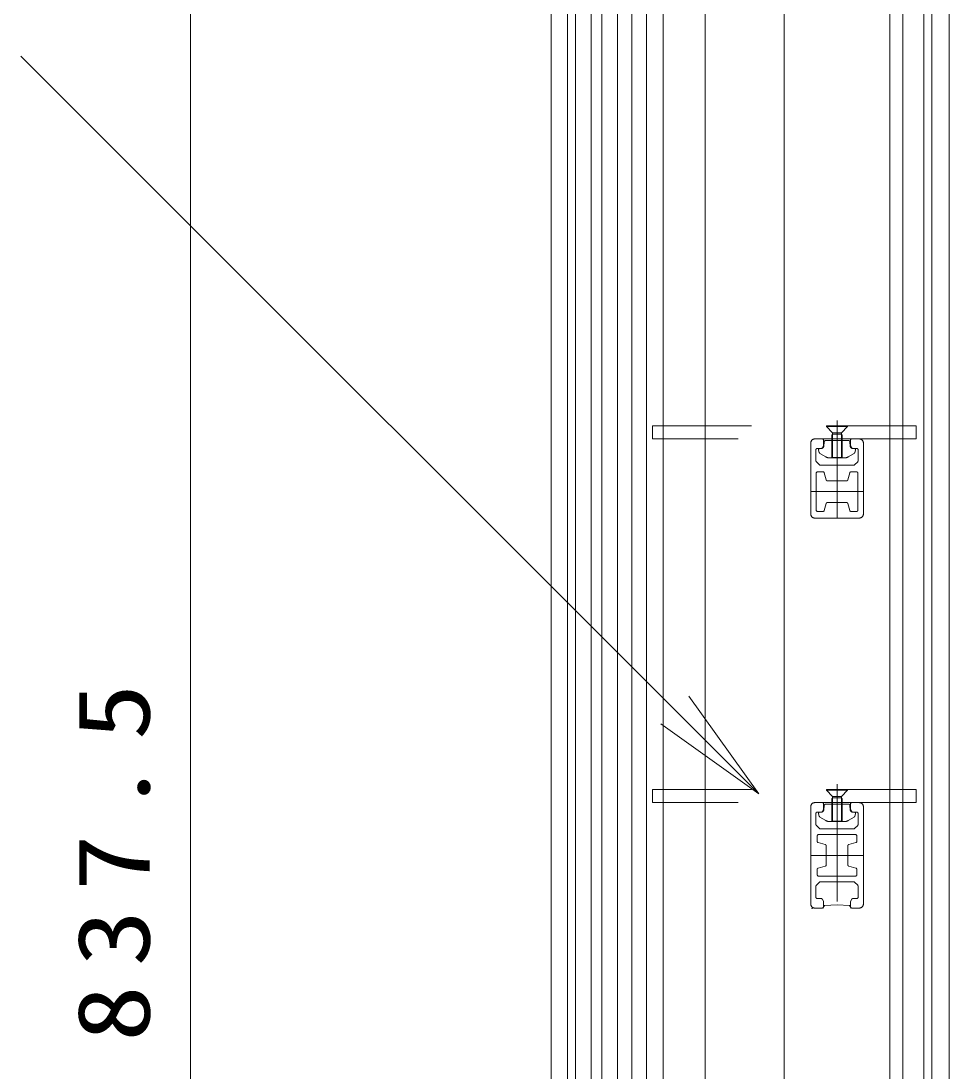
# Model space of a CAD drawing. Units: millimetres on the paper. Extents: x -365 to 0, y 0 to 257.
# Drawn here: x -49.87 to -26.4, y 135.21 to 161.77 of the extents above; entities that cross this region are included whole.
import ezdxf

# ---------------------------------------------------------------- set-up
doc = ezdxf.new("R2010")
doc.units = ezdxf.units.MM
doc.linetypes.add('USER1', pattern=[4.5, 2.5, -2])
doc.layers.add('1_15', color=7, linetype='Continuous', lineweight=13)
doc.styles.add('ＭＳ ゴシック', font='')
doc.styles.get('ＭＳ ゴシック').set_extended_font_data('MS Gothic')

# ---------------------------------------------------------------- blocks, each defined once
blk = doc.blocks.new('open_arrow')
at = {"color": 0, "linetype": 'Continuous', "lineweight": -2}
blk.add_lwpolyline([(7.5, 1.25), (0, 0), (7.5, -1.25)], dxfattribs=at)

msp = doc.modelspace()

# ---------------------------------------------------------------- linework, layer by layer
at = {"layer": '1_15'}
for p, q in [((-36.462, 113.867), (-36.462, 177.434)), ((-26.396, 112.067), (-26.396, 174.7)), ((-27.029, 114.7), (-27.029, 168.9)), ((-26.829, 114.7), (-26.829, 168.9)), ((-33.629, 114.171), (-33.629, 168.134)), ((-34.049, 115.067), (-34.049, 166.36)), ((-35.449, 115.547), (-35.449, 166.014)), ((-35.183, 115.547), (-35.183, 166.014)), ((-36.049, 165.3), (-36.049, 116.134)), ((-34.783, 116.217), (-34.783, 165.218)), ((-34.416, 116.134), (-34.416, 165.3)), ((-35.849, 165.169), (-35.849, 116.265))]:
    msp.add_line(p, q, dxfattribs=at)
at = {"layer": '1_15', "color": 70}
for p, q in [((-45.589, 116.134), (-45.589, 165.3)), ((-31.21, 142.223), (-49.873, 160.886))]:
    msp.add_line(p, q, dxfattribs=at)
at = {"layer": '1_15', "linetype": 'USER1'}
for p, q in [((-29.229, 150.6), (-29.229, 151.667)), ((-29.795, 151.2), (-29.602, 151.2)), ((-29.569, 151.167), (-29.569, 151.048)), ((-28.938, 151.16), (-29.52, 151.16)), ((-29.34, 151.321), (-29.34, 150.734)), ((-29.34, 151.321), (-29.118, 151.321)), ((-29.229, 150.654), (-29.229, 151.227)), ((-29.229, 149.2), (-29.229, 151.2)), ((-29.118, 151.321), (-29.118, 150.734)), ((-28.889, 151.048), (-28.889, 151.167)), ((-28.855, 151.2), (-28.662, 151.2)), ((-29.895, 149.3), (-29.895, 151.1)), ((-29.762, 150.927), (-29.762, 150.648)), ((-29.629, 150.96), (-29.729, 150.96)), ((-29.694, 150.919), (-29.678, 150.856)), ((-29.629, 150.96), (-29.662, 150.96)), ((-29.572, 151.033), (-29.6, 150.979)), ((-29.553, 151.13), (-29.563, 151.021)), ((-28.895, 151.021), (-28.904, 151.13)), ((-28.858, 150.979), (-28.885, 151.033)), ((-28.795, 150.96), (-28.829, 150.96)), ((-28.729, 150.96), (-28.828, 150.96)), ((-28.78, 150.856), (-28.763, 150.919)), ((-28.695, 150.648), (-28.695, 150.927)), ((-28.562, 151.1), (-28.562, 149.3)), ((-29.752, 150.624), (-29.672, 150.544)), ((-29.662, 150.836), (-29.509, 150.747)), ((-29.409, 150.72), (-29.049, 150.72)), ((-28.949, 150.747), (-28.796, 150.836)), ((-28.786, 150.544), (-28.705, 150.624)), ((-29.582, 150.367), (-29.722, 150.367)), ((-29.648, 150.534), (-28.809, 150.534)), ((-29.502, 150.165), (-29.55, 150.342)), ((-28.908, 150.342), (-28.956, 150.165)), ((-28.735, 150.367), (-28.876, 150.367)), ((-29.755, 150.334), (-29.755, 149.4)), ((-28.988, 150.14), (-29.47, 150.14)), ((-28.702, 149.4), (-28.702, 150.334)), ((-29.895, 149.867), (-28.562, 149.867)), ((-29.55, 149.392), (-29.502, 149.569)), ((-29.47, 149.594), (-28.988, 149.594)), ((-28.956, 149.569), (-28.908, 149.392)), ((-29.722, 149.367), (-29.582, 149.367)), ((-28.876, 149.367), (-28.735, 149.367)), ((-28.662, 149.2), (-29.795, 149.2)), ((-29.229, 141.4), (-29.229, 142.467)), ((-29.34, 142.121), (-29.34, 141.534)), ((-29.34, 142.121), (-29.118, 142.121)), ((-29.118, 142.121), (-29.118, 141.534)), ((-29.895, 139.434), (-29.895, 141.9)), ((-29.795, 142), (-29.602, 142)), ((-29.569, 141.967), (-29.569, 141.848)), ((-29.553, 141.93), (-29.563, 141.821)), ((-28.938, 141.96), (-29.52, 141.96)), ((-29.229, 141.454), (-29.229, 142.027)), ((-29.229, 142), (-29.229, 139.334)), ((-28.895, 141.821), (-28.904, 141.93)), ((-28.889, 141.848), (-28.889, 141.967)), ((-28.855, 142), (-28.662, 142)), ((-28.562, 141.9), (-28.562, 139.434)), ((-29.762, 141.727), (-29.762, 141.448)), ((-29.629, 141.76), (-29.729, 141.76)), ((-29.694, 141.718), (-29.678, 141.656)), ((-29.629, 141.76), (-29.662, 141.76)), ((-29.662, 141.636), (-29.509, 141.547)), ((-29.572, 141.833), (-29.6, 141.779)), ((-28.949, 141.547), (-28.796, 141.636)), ((-28.858, 141.779), (-28.885, 141.833)), ((-28.795, 141.76), (-28.829, 141.76)), ((-28.729, 141.76), (-28.828, 141.76)), ((-28.78, 141.656), (-28.763, 141.718)), ((-28.695, 141.448), (-28.695, 141.727)), ((-29.752, 141.424), (-29.672, 141.344)), ((-29.648, 141.334), (-28.809, 141.334)), ((-29.409, 141.52), (-29.049, 141.52)), ((-28.786, 141.344), (-28.705, 141.424)), ((-29.729, 141.02), (-29.729, 141.16)), ((-29.695, 141.194), (-28.762, 141.194)), ((-28.729, 141.16), (-28.729, 141.02)), ((-29.527, 140.94), (-29.704, 140.988)), ((-29.502, 140.426), (-29.502, 140.908)), ((-28.955, 140.908), (-28.955, 140.426)), ((-28.754, 140.988), (-28.931, 140.94)), ((-28.562, 140.667), (-29.895, 140.667)), ((-29.729, 140.174), (-29.729, 140.314)), ((-29.704, 140.346), (-29.527, 140.394)), ((-28.931, 140.394), (-28.754, 140.346)), ((-28.729, 140.314), (-28.729, 140.174)), ((-29.672, 139.991), (-29.752, 139.91)), ((-28.762, 140.14), (-29.695, 140.14)), ((-28.809, 140), (-29.648, 140)), ((-28.705, 139.91), (-28.786, 139.991)), ((-29.762, 139.887), (-29.762, 139.607)), ((-28.695, 139.607), (-28.695, 139.887)), ((-29.729, 139.574), (-29.629, 139.574)), ((-29.6, 139.555), (-29.572, 139.501)), ((-29.569, 139.486), (-29.569, 139.367)), ((-28.889, 139.367), (-28.889, 139.486)), ((-28.885, 139.501), (-28.858, 139.555)), ((-28.828, 139.574), (-28.729, 139.574)), ((-29.602, 139.334), (-29.795, 139.334)), ((-29.548, 139.4), (-29.586, 139.334)), ((-29.229, 139.417), (-29.548, 139.4)), ((-28.911, 139.4), (-29.229, 139.417)), ((-28.873, 139.334), (-28.911, 139.4)), ((-28.662, 139.334), (-28.855, 139.334))]:
    msp.add_line(p, q, dxfattribs=at)
at = {"layer": '1_15'}
for points in [[(-32.562, 167.734), (-27.562, 167.734), (-27.562, 108.667), (-32.562, 108.667)], [(-27.895, 167.734), (-27.562, 167.734), (-27.562, 108.667), (-27.895, 108.667)], [(-30.562, 165.067), (-27.895, 165.067), (-27.895, 108.859), (-30.562, 108.859)]]:
    msp.add_lwpolyline(points, close=True, dxfattribs=at)
at = {"layer": '1_15', "linetype": 'USER1'}
for points in [[(-33.895, 151.534), (-27.229, 151.534), (-27.229, 151.2), (-33.895, 151.2)], [(-29.495, 151.534), (-28.962, 151.534), (-28.962, 151.512), (-29.495, 151.512)], [(-29.495, 151.512), (-28.962, 151.512), (-29.118, 151.356), (-29.34, 151.356)], [(-29.358, 151.303), (-29.355, 151.303), (-29.352, 151.304), (-29.349, 151.305), (-29.346, 151.307), (-29.344, 151.309), (-29.342, 151.312), (-29.341, 151.315), (-29.34, 151.318), (-29.34, 151.321), (-29.34, 151.356), (-29.118, 151.356), (-29.118, 151.321), (-29.112, 151.308), (-29.1, 151.303), (-29.095, 151.303), (-29.095, 150.734), (-29.362, 150.734), (-29.362, 151.303)], [(-33.896, 142.334), (-27.229, 142.334), (-27.229, 142), (-33.896, 142)], [(-29.495, 142.334), (-28.962, 142.334), (-28.962, 142.312), (-29.495, 142.312)], [(-29.495, 142.312), (-28.962, 142.312), (-29.118, 142.156), (-29.34, 142.156)], [(-29.358, 142.103), (-29.355, 142.103), (-29.352, 142.104), (-29.349, 142.105), (-29.346, 142.107), (-29.344, 142.109), (-29.342, 142.112), (-29.341, 142.115), (-29.34, 142.118), (-29.34, 142.121), (-29.34, 142.156), (-29.118, 142.156), (-29.118, 142.121), (-29.117, 142.118), (-29.117, 142.115), (-29.115, 142.112), (-29.114, 142.109), (-29.111, 142.107), (-29.109, 142.105), (-29.106, 142.104), (-29.103, 142.103), (-29.1, 142.103), (-29.095, 142.103), (-29.095, 141.534), (-29.362, 141.534), (-29.362, 142.103)]]:
    msp.add_lwpolyline(points, close=True, dxfattribs=at)
for centre, radius, start, end in [((-29.795, 151.1), 0.1, 90, 180), ((-29.602, 151.167), 0.0333, 0, 90), ((-29.52, 151.127), 0.0333, 90, 174.9998), ((-28.938, 151.127), 0.0333, 5, 90), ((-28.855, 151.167), 0.0333, 90, 180), ((-28.662, 151.1), 0.1, 0, 90), ((-29.729, 150.927), 0.0333, 90, 180), ((-29.662, 150.927), 0.0333, 90, 195.0002), ((-29.629, 151.027), 0.0667, 269.999, 355), ((-29.629, 150.994), 0.0333, 270, 333.4349), ((-29.602, 151.048), 0.0333, 333.4349, 0), ((-28.829, 151.027), 0.0667, 185, 270.001), ((-28.855, 151.048), 0.0333, 180, 206.5651), ((-28.828, 150.994), 0.0333, 206.5651, 270), ((-28.795, 150.927), 0.0333, 344.9998, 90), ((-28.729, 150.927), 0.0333, 0, 90), ((-29.729, 150.648), 0.0333, 180, 225), ((-29.645, 150.865), 0.0333, 195.0001, 240), ((-29.409, 150.92), 0.2, 240, 269.9998), ((-29.049, 150.92), 0.2, 270.0002, 300), ((-28.812, 150.865), 0.0333, 300, 344.9999), ((-28.729, 150.648), 0.0333, 315, 0), ((-29.722, 150.334), 0.0333, 90, 180), ((-29.648, 150.567), 0.0333, 225, 270), ((-29.582, 150.334), 0.0333, 15, 90), ((-28.876, 150.334), 0.0333, 90, 165), ((-28.809, 150.567), 0.0333, 270, 315), ((-28.735, 150.334), 0.0333, 0, 90), ((-29.47, 150.174), 0.0333, 195, 270), ((-28.988, 150.174), 0.0333, 270, 345), ((-29.47, 149.56), 0.0333, 90, 165), ((-28.988, 149.56), 0.0333, 15, 90), ((-29.795, 149.3), 0.1, 180, 270), ((-29.722, 149.4), 0.0333, 180, 270), ((-29.582, 149.4), 0.0333, 270, 345), ((-28.876, 149.4), 0.0333, 195, 270), ((-28.735, 149.4), 0.0333, 270, 0), ((-28.662, 149.3), 0.1, 270, 0), ((-29.795, 141.9), 0.1, 90, 180), ((-29.602, 141.967), 0.0333, 0, 90), ((-29.602, 141.848), 0.0333, 333.4349, 0), ((-29.52, 141.927), 0.0333, 90, 174.9998), ((-28.938, 141.927), 0.0333, 5, 90), ((-28.855, 141.967), 0.0333, 90, 180), ((-28.855, 141.848), 0.0333, 180, 206.5651), ((-28.662, 141.9), 0.1, 0, 90), ((-29.729, 141.727), 0.0333, 90, 180), ((-29.662, 141.727), 0.0333, 90, 195.0002), ((-29.645, 141.665), 0.0333, 195.0001, 240), ((-29.629, 141.827), 0.0667, 269.999, 355), ((-29.629, 141.794), 0.0333, 270, 333.4349), ((-28.829, 141.827), 0.0667, 185, 270.001), ((-28.828, 141.794), 0.0333, 206.5651, 270), ((-28.795, 141.727), 0.0333, 344.9998, 90), ((-28.812, 141.665), 0.0333, 300, 344.9999), ((-28.729, 141.727), 0.0333, 0, 90), ((-29.729, 141.448), 0.0333, 180, 225), ((-29.648, 141.367), 0.0333, 225, 270), ((-29.409, 141.72), 0.2, 240, 269.9998), ((-29.049, 141.72), 0.2, 270.0002, 300), ((-28.809, 141.367), 0.0333, 270, 315), ((-28.729, 141.448), 0.0333, 315, 0), ((-29.695, 141.16), 0.0333, 90, 180), ((-28.762, 141.16), 0.0333, 0, 90), ((-29.695, 141.02), 0.0333, 180, 255), ((-29.535, 140.908), 0.0333, 0, 75), ((-28.922, 140.908), 0.0333, 105, 180), ((-28.762, 141.02), 0.0333, 285, 0), ((-29.695, 140.314), 0.0333, 105, 180), ((-29.535, 140.426), 0.0333, 285, 0), ((-28.922, 140.426), 0.0333, 180, 255), ((-28.762, 140.314), 0.0333, 0, 75), ((-29.695, 140.174), 0.0333, 180, 270), ((-29.648, 139.967), 0.0333, 90, 135), ((-28.809, 139.967), 0.0333, 45, 90), ((-28.762, 140.174), 0.0333, 270, 0), ((-29.729, 139.887), 0.0333, 135, 180), ((-28.729, 139.887), 0.0333, 0, 45), ((-29.729, 139.607), 0.0333, 180, 270), ((-29.629, 139.54), 0.0333, 26.5651, 90), ((-29.602, 139.486), 0.0333, 0, 26.5651), ((-28.855, 139.486), 0.0333, 153.4349, 180), ((-28.828, 139.54), 0.0333, 90, 153.4349), ((-28.729, 139.607), 0.0333, 270, 0), ((-29.795, 139.434), 0.1, 180, 270), ((-29.843, 139.314), 0.02, 90, 180), ((-29.602, 139.367), 0.0333, 270, 360), ((-28.855, 139.367), 0.0333, 180, 270), ((-28.662, 139.434), 0.1, 270, 0)]:
    msp.add_arc(centre, radius, start, end, dxfattribs=at)

# ---------------------------------------------------------------- block references
at = {"layer": '1_15', "color": 70, "xscale": 0.4, "yscale": 0.4, "rotation": 135}
msp.add_blockref('open_arrow', (-31.21, 142.223), dxfattribs=at)

# ---------------------------------------------------------------- texts
at = {"layer": '1_15', "color": 70, "insert": (-46.589, 140.717), "char_height": 1.833, "attachment_point": 8, "rotation": 90, "style": 'ＭＳ ゴシック'}
msp.add_mtext('\\T1.33;\\W1.15;837.5', dxfattribs=at)

doc.saveas('drawing.dxf')
